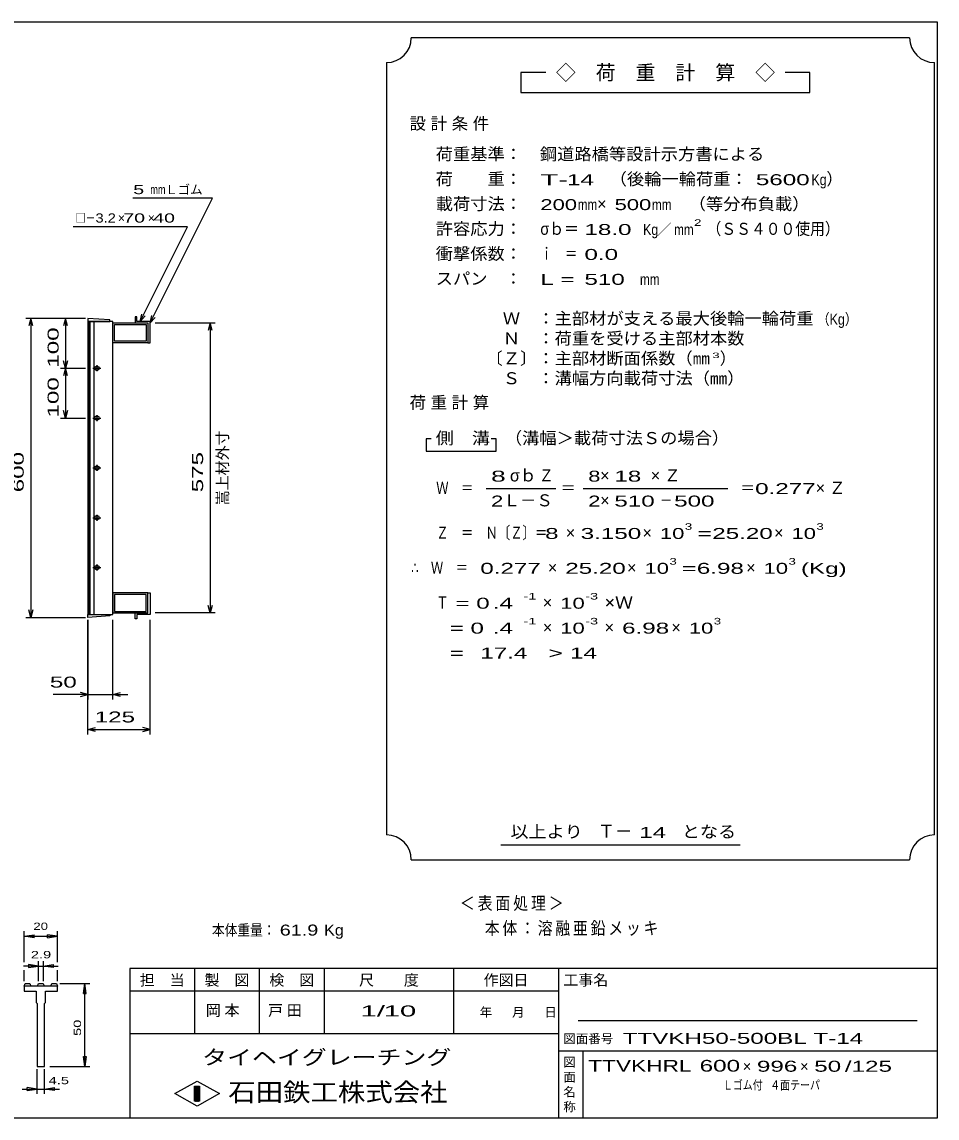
# Model space of a CAD drawing. Units: millimetres, scale not verified, with parts at other scales. Extents: x -1820 to 1731, y -1282 to 1054.
# Drawn here: x -106 to 1731, y -1146 to 1054 of the extents above; entities that cross this region are included whole.
import ezdxf
from ezdxf.enums import TextEntityAlignment as Align

# ---------------------------------------------------------------- set-up
doc = ezdxf.new("R2010")
doc.units = ezdxf.units.MM
doc.header["$LTSCALE"] = 10
for name, color, linetype, lineweight in [('0_2', 150, 'Continuous', 25), ('16', 3, 'Continuous', 25), ('22', 2, 'Continuous', 25), ('32', 4, 'Continuous', 25)]:
    doc.layers.add(name, color=color, linetype=linetype, lineweight=lineweight)
doc.styles.add('ベクトル', font='')
doc.styles.get('ベクトル').set_extended_font_data('ベクトル')

msp = doc.modelspace()

# ---------------------------------------------------------------- linework, layer by layer
at = {"layer": '0_2'}
for p, q in [((-1729, 1053.5), (1731, 1053.5)), ((1731, 1053.5), (1731, -1146.5)), ((1731, -846.5), (111, -846.5)), ((111, -846.5), (111, -1146.5)), ((241, -846.5), (241, -976.5)), ((371, -976.5), (371, -846.5)), ((501, -846.5), (501, -976.5)), ((761, -976.5), (761, -846.5)), ((971, -846.5), (971, -1146.5)), ((971, -891.5), (111, -891.5)), ((1691, -951.5), (1011, -951.5)), ((111, -976.5), (971, -976.5)), ((971, -1011.5), (1731, -1011.5)), ((1021, -1146.5), (1021, -1011.5)), ((201, -1097.5), (246, -1072.5)), ((246, -1072.5), (291, -1097.5)), ((246, -1122.5), (201, -1097.5)), ((241, -1082.5), (251, -1082.5)), ((241, -1112.5), (241, -1082.5)), ((241, -1082.5), (243, -1082.5)), ((243, -1082.5), (243, -1112.5)), ((245, -1112.5), (245, -1082.5)), ((245, -1082.5), (247, -1082.5)), ((291, -1097.5), (246, -1122.5)), ((247, -1082.5), (247, -1112.5)), ((249, -1112.5), (249, -1082.5)), ((249, -1082.5), (251, -1082.5)), ((251, -1082.5), (251, -1112.5)), ((251, -1082.5), (251, -1112.5)), ((251, -1112.5), (241, -1112.5)), ((243, -1112.5), (245, -1112.5)), ((247, -1112.5), (249, -1112.5)), ((1731, -1146.5), (-1729, -1146.5))]:
    msp.add_line(p, q, dxfattribs=at)
at = {"layer": '16'}
for p, q in [((71, 455.5), (27, 458.5)), ((27, 458.5), (27, 452.5)), ((27, 452.5), (71, 452.5)), ((27, 452.5), (27, -135.5)), ((77, 452.5), (27, 452.5)), ((28.5, 452.5), (28.5, -135.5)), ((31.5, -135.5), (31.5, 452.5)), ((39, 452.5), (39, -135.5)), ((71, 452.5), (71, 455.5)), ((77, -135.5), (77, 452.5)), ((77, 449.5), (147, 449.5)), ((77, 409.5), (77, 449.5)), ((80, 446.5), (144, 446.5)), ((80, 412.5), (80, 446.5)), ((125, 461.5), (122, 461.5)), ((122, 461.5), (122, 449.5)), ((122, 449.5), (147, 449.5)), ((125, 452.5), (125, 461.5)), ((152, 452.5), (125, 452.5)), ((144, 446.5), (144, 412.5)), ((147, 449.5), (147, 409.5)), ((147, 449.5), (147, 409.5)), ((152, 409.5), (152, 452.5)), ((147, 409.5), (77, 409.5)), ((144, 412.5), (80, 412.5)), ((147, 409.5), (152, 409.5)), ((37, 358.5), (53, 358.5)), ((47, 361.5), (43, 361.5)), ((43, 355.5), (47, 355.5)), ((45, 364.5), (45, 352.5)), ((45, 264.5), (45, 252.5)), ((37, 258.5), (53, 258.5)), ((47, 261.5), (43, 261.5)), ((43, 255.5), (47, 255.5)), ((37, 158.5), (53, 158.5)), ((47, 161.5), (43, 161.5)), ((43, 155.5), (47, 155.5)), ((45, 164.5), (45, 152.5)), ((37, 58.5), (53, 58.5)), ((47, 61.5), (43, 61.5)), ((43, 55.5), (47, 55.5)), ((45, 64.5), (45, 52.5)), ((37, -41.5), (53, -41.5)), ((47, -38.5), (43, -38.5)), ((45, -35.5), (45, -47.5)), ((43, -44.5), (47, -44.5)), ((147, -92.5), (77, -92.5)), ((77, -92.5), (77, -132.5)), ((144, -95.5), (80, -95.5)), ((80, -95.5), (80, -129.5)), ((144, -129.5), (144, -95.5)), ((147, -132.5), (147, -92.5)), ((147, -92.5), (152, -92.5)), ((147, -132.5), (147, -92.5)), ((152, -92.5), (152, -135.5)), ((80, -129.5), (144, -129.5)), ((27, -135.5), (71, -135.5)), ((27, -141.5), (27, -135.5)), ((27, -135.5), (77, -135.5)), ((71, -138.5), (27, -141.5)), ((71, -135.5), (71, -138.5)), ((77, -132.5), (147, -132.5)), ((122, -144.5), (122, -132.5)), ((122, -132.5), (147, -132.5)), ((125, -144.5), (122, -144.5)), ((152, -135.5), (125, -135.5)), ((125, -135.5), (125, -144.5))]:
    msp.add_line(p, q, dxfattribs=at)
for centre, radius, start, end in [((43, 358.5), 3, 90, 270), ((45, 358.5), 4, 46.6, 133.4), ((45, 358.5), 4, 226.6, 313.4), ((47, 358.5), 3, 270, 90), ((43, 258.5), 3, 90, 270), ((45, 258.5), 4, 46.6, 133.4), ((45, 258.5), 4, 226.6, 313.4), ((47, 258.5), 3, 270, 90), ((43, 158.5), 3, 90, 270), ((45, 158.5), 4, 46.6, 133.4), ((45, 158.5), 4, 226.6, 313.4), ((47, 158.5), 3, 270, 90), ((43, 58.5), 3, 90, 270), ((45, 58.5), 4, 46.6, 133.4), ((45, 58.5), 4, 226.6, 313.4), ((47, 58.5), 3, 270, 90), ((43, -41.5), 3, 90, 270), ((45, -41.5), 4, 46.6, 133.4), ((47, -41.5), 3, 270, 90), ((45, -41.5), 4, 226.6, 313.4)]:
    msp.add_arc(centre, radius, start, end, dxfattribs=at)
at = {"layer": '22', "color": 4}
for p, q in [((1675.85, 1021.82), (675.85, 1021.82)), ((625.85, 971.82), (625.85, -578.18)), ((1725.85, -578.18), (1725.85, 971.82)), ((945.85, 951.82), (895.85, 951.82)), ((895.85, 951.82), (895.85, 911.82)), ((1475.85, 951.82), (1425.85, 951.82)), ((1475.85, 911.82), (1475.85, 951.82)), ((895.85, 911.82), (1475.85, 911.82)), ((277, 699.5), (117, 699.5)), ((152, 449.5), (277, 699.5)), ((227, 642.5), (-3, 642.5)), ((132, 452.5), (227, 642.5)), ((132, 452.5), (135, 467.1)), ((132, 452.5), (142, 463.5)), ((152, 449.5), (155, 464.1)), ((22, 458.5), (-98, 458.5)), ((-88, 458.5), (-92, 443.5)), ((-84, 443.5), (-88, 458.5)), ((-88, 458.5), (-88, -141.5)), ((22, 458.5), (-28, 458.5)), ((-18, 458.5), (-22, 443.5)), ((-14, 443.5), (-18, 458.5)), ((-18, 458.5), (-18, 358.5)), ((152, 449.5), (162, 460.5)), ((162, 449.5), (282, 449.5)), ((272, 449.5), (268, 434.5)), ((276, 434.5), (272, 449.5)), ((272, 449.5), (272, -132.5)), ((-28, 358.5), (22, 358.5)), ((-18, 358.5), (-22, 373.5)), ((-18, 358.5), (-22, 343.5)), ((-14, 373.5), (-18, 358.5)), ((-14, 343.5), (-18, 358.5)), ((-18, 358.5), (-18, 258.5)), ((-18, 258.5), (-22, 273.5)), ((-14, 273.5), (-18, 258.5)), ((-28, 258.5), (22, 258.5)), ((715.85, 216.82), (705.85, 216.82)), ((705.85, 216.82), (705.85, 191.82)), ((845.85, 216.82), (835.85, 216.82)), ((845.85, 191.82), (845.85, 216.82)), ((705.85, 191.82), (845.85, 191.82)), ((825.85, 116.82), (965.85, 116.82)), ((1020.85, 116.82), (1310.85, 116.82)), ((-88, -141.5), (-92, -126.5)), ((-84, -126.5), (-88, -141.5)), ((272, -132.5), (268, -117.5)), ((276, -117.5), (272, -132.5)), ((-98, -141.5), (22, -141.5)), ((27, -146.5), (27, -306.5)), ((27, -376.5), (27, -146.5)), ((77, -306.5), (77, -146.5)), ((152, -376.5), (152, -146.5)), ((282, -132.5), (162, -132.5)), ((27, -296.5), (-43, -296.5)), ((27, -296.5), (12, -292.5)), ((12, -300.5), (27, -296.5)), ((27, -296.5), (77, -296.5)), ((77, -296.5), (92, -292.5)), ((92, -300.5), (77, -296.5)), ((77, -296.5), (107, -296.5)), ((27, -366.5), (42, -362.5)), ((42, -370.5), (27, -366.5)), ((27, -366.5), (152, -366.5)), ((152, -366.5), (137, -362.5)), ((137, -370.5), (152, -366.5)), ((855.85, -598.18), (1335.85, -598.18)), ((675.85, -628.18), (1675.85, -628.18))]:
    msp.add_line(p, q, dxfattribs=at)
for centre, start, end in [((625.85, 1021.82), 270, 0), ((1725.85, 1021.82), 180, 270), ((625.85, -628.18), 0, 90), ((1725.85, -628.18), 90, 180)]:
    msp.add_arc(centre, 50, start, end, dxfattribs=at)
at = {"layer": '32'}
for p, q in [((-101, -833.5), (-101, -771.5)), ((-101, -781.5), (-81, -778.5)), ((-81, -784.5), (-101, -781.5)), ((-101, -781.5), (-34.33, -781.5)), ((-81, -784.5), (-81, -778.5)), ((-34.33, -781.5), (-54.33, -778.5)), ((-54.33, -784.5), (-54.33, -778.5)), ((-54.33, -784.5), (-34.33, -781.5)), ((-34.33, -833.5), (-34.33, -771.5)), ((-72.5, -871.5), (-72.5, -831.5)), ((-62.83, -831.5), (-62.83, -871.5)), ((-72.5, -841.5), (-102.5, -841.5)), ((-101, -871.5), (-101, -849.5)), ((-72.5, -841.5), (-92.5, -838.5)), ((-92.5, -838.5), (-92.5, -844.5)), ((-92.5, -844.5), (-72.5, -841.5)), ((-72.5, -841.5), (-62.83, -841.5)), ((-62.83, -841.5), (-42.83, -838.5)), ((-42.83, -844.5), (-62.83, -841.5)), ((-62.83, -841.5), (-32.83, -841.5)), ((-42.83, -838.5), (-42.83, -844.5)), ((-34.33, -871.5), (-34.33, -849.5)), ((-101, -881.5), (-99.33, -876.5)), ((-99.33, -876.5), (-89.67, -876.5)), ((-89.67, -876.5), (-88, -881.5)), ((-74.17, -881.5), (-72.5, -876.5)), ((-72.5, -876.5), (-62.83, -876.5)), ((-62.83, -876.5), (-61.17, -881.5)), ((-47.33, -881.5), (-45.67, -876.5)), ((-45.67, -876.5), (-36, -876.5)), ((-36, -876.5), (-34.33, -881.5)), ((-29.33, -876.5), (30.67, -876.5)), ((17.67, -896.5), (20.67, -876.5)), ((23.67, -896.5), (20.67, -876.5)), ((20.67, -1043.17), (20.67, -876.5)), ((-101, -881.5), (-101, -891.5)), ((-34.33, -881.5), (-101, -881.5)), ((-101, -891.5), (-76.83, -891.5)), ((-76.83, -891.5), (-76.83, -914.83)), ((-58.5, -914.83), (-58.5, -891.5)), ((-58.5, -891.5), (-34.33, -891.5)), ((-34.33, -891.5), (-34.33, -881.5)), ((17.67, -896.5), (23.67, -896.5)), ((-76.83, -914.83), (-75.17, -916.5)), ((-75.17, -916.5), (-75.17, -1043.17)), ((-60.17, -916.5), (-58.5, -914.83)), ((-60.17, -1043.17), (-60.17, -916.5)), ((20.67, -1043.17), (17.67, -1023.17)), ((17.67, -1023.17), (23.67, -1023.17)), ((23.67, -1023.17), (20.67, -1043.17)), ((-75.17, -1043.17), (-60.17, -1043.17)), ((-75.17, -1098.17), (-75.17, -1048.17)), ((-60.17, -1098.17), (-60.17, -1048.17)), ((-49.33, -1043.17), (30.67, -1043.17)), ((-105.17, -1088.17), (-75.17, -1088.17)), ((-75.17, -1088.17), (-95.17, -1085.17)), ((-95.17, -1091.17), (-95.17, -1085.17)), ((-95.17, -1091.17), (-75.17, -1088.17)), ((-75.17, -1088.17), (-60.17, -1088.17)), ((-60.17, -1088.17), (-40.17, -1085.17)), ((-40.17, -1091.17), (-60.17, -1088.17)), ((-60.17, -1088.17), (-30.17, -1088.17)), ((-40.17, -1091.17), (-40.17, -1085.17))]:
    msp.add_line(p, q, dxfattribs=at)

# ---------------------------------------------------------------- texts
at = {"layer": '0_2', "style": 'ベクトル'}
for s, height, p in [('担\u3000当', 21.99, (131, -869.5)), ('製\u3000図', 21.99, (261, -869.5)), ('検\u3000図', 21.99, (391, -869.5)), ('尺\u3000\u3000度', 21.99, (571, -869.5)), ('作図日', 21.99, (821, -869.5)), ('工事名', 21.99, (981, -869.5)), ('年', 18.33, (813, -934)), ('月', 18.33, (878, -934)), ('日', 18.33, (943, -934)), ('図面番号', 18.33, (981, -987)), ('図', 18.33, (981, -1034)), ('面', 18.33, (981, -1064)), ('名', 18.33, (981, -1094)), ('称', 18.33, (981, -1124))]:
    msp.add_text(s, height=height, dxfattribs=at).set_placement(p, align=Align.MIDDLE_LEFT)
at = {"layer": '0_2', "color": 222, "style": 'ベクトル'}
for s, height, width, p in [('タイヘイグレーチング', 29.33, 1.25, (256, -1024.5)), ('石田鉄工株式会社', 36.66, 1.1, (308.5, -1094.5))]:
    msp.add_text(s, height=height, dxfattribs=dict(at, width=width)).set_placement(p, align=Align.MIDDLE_LEFT)
at = {"layer": '22', "style": 'ベクトル'}
for s, height, p in [('◇\u3000荷\u3000重\u3000計\u3000算\u3000◇', 29.33, (965.85, 951.82)), ('）', 24.19, (1508.85, 738.32)), ('Ｌゴム', 18.33, (182, 717)), ('×', 24.19, (1048.85, 688.32)), ('×', 18.33, (87, 660)), ('×', 18.33, (147, 660)), ('／', 21.99, (1168.35, 636.82)), ('）', 24.19, (1294.85, 378.32)), ('σｂ', 24.19, (873.85, 143.32)), ('×', 24.19, (1054.85, 143.32)), ('Ｌ－Ｓ', 24.19, (860.85, 93.32)), ('×', 24.19, (1054.85, 93.32)), ('×', 24.19, (985.85, 28.32)), ('×', 24.19, (1139.85, 28.32)), ('×', 24.19, (1403.85, 28.32)), ('×', 24.19, (949.85, -41.68)), ('×', 24.19, (1108.85, -41.68)), ('×', 24.19, (1347.85, -41.68)), ('×', 24.19, (939.85, -111.68)), ('×', 24.19, (939.85, -161.68)), ('×', 24.19, (1063.85, -161.68)), ('×', 24.19, (1197.85, -161.68)), ('Ｔ－', 25.66, (1049.85, -570.68)), ('×', 21.99, (1341, -1042.5)), ('×', 21.99, (1456, -1042.5))]:
    msp.add_text(s, height=height, dxfattribs=at).set_placement(p, align=Align.MIDDLE_LEFT)
for s, height, width, p in [('荷重基準：\u3000', 24.19, 1.05, (724.85, 788.32)), ('鋼道路橋等設計示方書による', 24.19, 1.05, (933.85, 788.32)), ('荷\u3000\u3000重：\u3000', 24.19, 1.05, (724.85, 738.32)), ('（後輪一輪荷重：', 24.19, 1.05, (1073.85, 738.32)), (' 5600', 21.99, 1.65, (1353.85, 736.82)), (' 5 ', 18.33, 1.6, (107, 717)), ('T-', 21.99, 2, (934.85, 736.82)), (' 14 ', 21.99, 1.65, (974.85, 736.82)), ('Kg', 21.99, 0.85, (1478.85, 736.82)), ('mm', 18.33, 0.75, (152, 717)), ('\u3000（等分布負載）', 24.19, 1.05, (1197.85, 688.32)), ('載荷寸法：\u3000', 24.19, 1.05, (724.85, 688.32)), ('200', 21.99, 1.5, (934.85, 686.82)), ('mm', 21.99, 0.8, (1009.85, 686.82)), ('500', 21.99, 1.5, (1083.85, 686.82)), ('mm', 21.99, 0.8, (1158.85, 686.82)), ('□－', 18.33, 0.8, (2, 660)), ('3.2', 18.33, 1.2, (42, 660)), (' 70 ', 18.33, 1.6, (87, 660)), (' 40 ', 18.33, 1.6, (147, 660)), ('許容応力：\u3000', 24.19, 1.05, (724.85, 638.32)), ('σｂ＝', 24.19, 0.9, (934.85, 638.32)), (' 18.0', 21.99, 1.65, (1009.85, 636.82)), ('Kg', 21.99, 0.85, (1140.85, 636.82)), ('mm', 21.99, 0.8, (1203.35, 636.82)), ('2', 13.2, 1.5, (1243.35, 650.82)), ('（ＳＳ４００使用）', 24.19, 0.9, (1268.35, 638.32)), ('衝撃係数：\u3000', 24.19, 1.05, (724.85, 588.32)), ('ｉ\u3000＝', 24.19, 0.75, (934.85, 588.32)), (' 0.0', 21.99, 1.65, (1009.85, 586.82)), ('スパン\u3000：\u3000', 24.19, 1.05, (724.85, 538.32)), ('L =', 21.99, 1.65, (934.85, 536.82)), (' 510 ', 21.99, 1.65, (1009.85, 536.82)), ('mm', 21.99, 0.8, (1134.85, 536.82)), ('\u3000Ｗ\u3000：主部材が支える最大後輪一輪荷重', 24.19, 1.05, (824.85, 458.32)), ('（Kg）', 21.99, 0.85, (1489.85, 456.82)), ('\u3000Ｎ\u3000：荷重を受ける主部材本数', 24.19, 1.05, (824.85, 418.32)), ('〔Ｚ〕：主部材断面係数（㎜', 24.19, 1.05, (824.85, 378.32)), ('3', 11, 1.8, (1279.85, 384.32)), ('\u3000Ｓ\u3000：溝幅方向載荷寸法（㎜）', 24.19, 1.05, (824.85, 338.32)), ('側\u3000溝', 24.19, 1.1, (724.85, 218.32)), ('\u3000（溝幅＞載荷寸法Ｓの場合）', 24.19, 1.05, (828.85, 218.32)), ('Ｚ', 24.19, 0.9, (931.85, 143.32)), ('8', 21.99, 1.8, (835.85, 141.82)), ('8', 21.99, 1.5, (1030.85, 141.82)), (' 18 ', 21.99, 1.65, (1069.85, 141.82)), ('Ｗ\u3000＝', 24.19, 0.75, (725.85, 118.32)), ('＝', 24.19, 0.9, (975.85, 118.32)), ('＝', 24.19, 0.9, (1335.85, 118.32)), ('0.277', 21.99, 1.65, (1365.85, 116.82)), ('2', 21.99, 1.5, (835.85, 91.82)), ('2', 21.99, 1.5, (1030.85, 91.82)), (' 510 ', 21.99, 1.65, (1069.85, 91.82)), ('－', 24.19, 0.75, (1174.85, 93.32)), (' 500 ', 21.99, 1.65, (1189.85, 91.82)), ('Ｚ\u3000＝\u3000Ｎ〔Ｚ〕＝', 24.19, 0.75, (725.85, 28.32)), ('3', 13.2, 1.5, (1224.85, 40.82)), ('3', 13.2, 1.5, (1488.85, 40.82)), (' 8 ', 21.99, 1.65, (930.85, 26.82)), ('3.150', 21.99, 1.65, (1015.85, 26.82)), ('10', 21.99, 1.5, (1174.85, 26.82)), ('=', 21.99, 1.7, (1249.85, 26.82)), ('25.20', 21.99, 1.65, (1279.85, 26.82)), ('10', 21.99, 1.5, (1438.85, 26.82)), ('∴\u3000Ｗ\u3000＝', 24.19, 0.75, (675.85, -41.68)), (' 0.277', 21.99, 1.65, (800.85, -43.18)), ('25.20', 21.99, 1.65, (984.85, -43.18)), ('10', 21.99, 1.5, (1143.85, -43.18)), ('3', 13.2, 1.5, (1193.85, -29.18)), ('=', 21.99, 1.7, (1218.85, -43.18)), ('6.98', 21.99, 1.65, (1248.85, -43.18)), ('10', 21.99, 1.5, (1382.85, -43.18)), ('3', 13.2, 1.5, (1432.85, -29.18)), ('(Kg)', 21.99, 1.65, (1457.85, -43.18)), ('Ｔ', 24.19, 0.75, (725.85, -111.68)), (' = 0', 21.99, 1.65, (750.85, -113.18)), (' .4 ', 21.99, 1.65, (825.85, -113.18)), ('-1', 13.2, 1.65, (900.85, -99.18)), ('10', 21.99, 1.5, (974.85, -113.18)), ('-3', 13.2, 1.65, (1024.85, -99.18)), ('×Ｗ', 24.19, 1.1, (1063.85, -111.68)), ('  = 0', 21.99, 1.65, (725.85, -163.18)), (' .4 ', 21.99, 1.65, (825.85, -163.18)), ('-1', 13.2, 1.65, (900.85, -149.18)), ('10', 21.99, 1.5, (974.85, -163.18)), ('-3', 13.2, 1.65, (1024.85, -149.18)), ('6.98', 21.99, 1.65, (1098.85, -163.18)), ('10', 21.99, 1.5, (1232.85, -163.18)), ('3', 13.2, 1.5, (1282.85, -149.18)), ('  =', 21.99, 1.65, (725.85, -213.18)), (' 17.4', 21.99, 1.65, (800.85, -213.18)), ('>', 21.99, 1.7, (950.85, -213.18)), (' 14 ', 21.99, 1.65, (980.85, -213.18)), (' 50 ', 21.99, 1.65, (-63, -271.5)), (' 125 ', 21.99, 1.65, (27, -341.5)), ('以上より\u3000', 24.19, 1.1, (874.85, -571.68)), (' 14 ', 21.99, 1.65, (1119.85, -573.18)), ('となる', 24.19, 1.1, (1218.85, -571.68)), ('本体重量：', 21.99, 0.85, (275.85, -769.18)), (' 61.9', 21.99, 1.35, (400.85, -769.18)), ('Kg', 21.99, 1.1, (500.85, -769.18)), ('1/', 21.99, 2, (574, -931.5)), (' 10 ', 21.99, 2, (604, -931.5)), ('TTVKH50-500BL T-14                       ', 21.99, 1.65, (1100, -986.5)), ('TTVKHRL', 23.46, 1.45, (1031, -1041.5)), (' 600 ', 23.46, 1.55, (1241, -1041.5)), (' 996 ', 21.99, 1.65, (1356, -1042.5)), (' 50 ', 21.99, 1.65, (1471, -1042.5)), ('/', 21.99, 1.65, (1546, -1042.5)), (' 125 ', 21.99, 1.65, (1546, -1042.5)), ('Ｌゴム付', 18.33, 0.8, (1301, -1080)), ('４面テーパ', 18.33, 0.8, (1396, -1080))]:
    msp.add_text(s, height=height, dxfattribs=dict(at, width=width)).set_placement(p, align=Align.MIDDLE_LEFT)
at = {"layer": '22', "style": 'ベクトル', "width": 1.65}
for s, p in [(' 100 ', (-43, 346)), (' 100 ', (-43, 246)), (' 600 ', (-113, 96)), (' 575 ', (247, 96))]:
    msp.add_text(s, height=21.99, rotation=90, dxfattribs=at).set_placement(p, align=Align.MIDDLE_LEFT)
at = {"layer": '22', "style": 'ベクトル'}
msp.add_text('嵩上材外寸', height=21.99, rotation=90, dxfattribs=at).set_placement((297, 83.5), align=Align.MIDDLE_LEFT)
at = {"layer": '22', "attachment_point": 4, "style": 'ベクトル'}
for s, insert, char_height in [('\\T1.28;設計条件', (672.35, 848.32), 24.19), ('\\T1.28;荷重計算', (672.35, 288.32), 24.19), ('\\T1.42;×Ｚ', (1156.35, 143.32), 24.19), ('\\T1.42;×Ｚ', (1487.35, 118.32), 24.19), ('\\T1.2;\\W0.85;＜表面処理＞', (773.35, -716.68), 25.66), ('\\T1.19;\\W0.85;本体：溶融亜鉛メッキ', (823.35, -766.68), 25.66), ('\\T1.25;岡本\u3000', (263.5, -931.5), 21.99), ('\\T1.25;戸田\u3000', (388.5, -931.5), 21.99)]:
    msp.add_mtext(s, dxfattribs=dict(at, insert=insert, char_height=char_height))
at = {"layer": '32', "color": 2, "style": 'ベクトル'}
for s, width, p in [('20', 1.35, (-82.67, -761.5)), ('2.9', 1.5, (-87.67, -818.5)), (' 4.5 ', 1.5, (-60.17, -1071.17))]:
    msp.add_text(s, height=14.66, dxfattribs=dict(at, width=width)).set_placement(p, align=Align.MIDDLE_LEFT)
at = {"layer": '32', "color": 2, "style": 'ベクトル', "width": 1.5}
msp.add_text(' 50 ', height=14.66, rotation=90, dxfattribs=at).set_placement((5.67, -989.83), align=Align.MIDDLE_LEFT)

doc.saveas('drawing.dxf')
